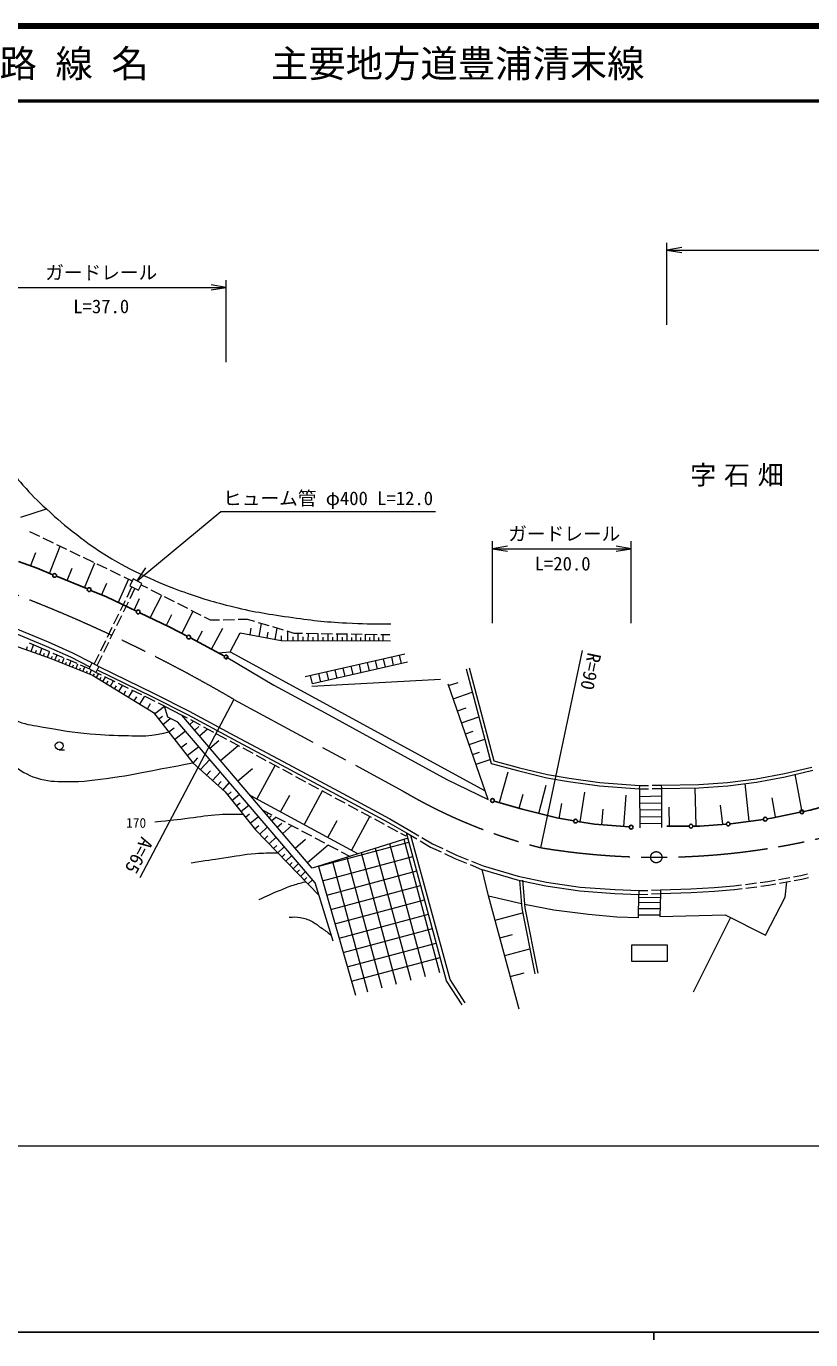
# Model space of a CAD drawing. Units: millimetres, scale not verified. Extents: x 40000 to 680000, y 20000 to 380000.
# Drawn here: x 183968 to 288996, y 204000 to 380000 of the extents above; entities that cross this region are included whole.
import ezdxf
from ezdxf.enums import TextEntityAlignment as Align

# ---------------------------------------------------------------- set-up
doc = ezdxf.new("R2010")
doc.units = ezdxf.units.MM
doc.header["$LTSCALE"] = 1000
doc.linetypes.add('CHAIN', pattern=[18.5, 12, -1.5, 3.5, -1.5])
for name, color, linetype, lineweight in [('M-BMK', 2, 'CHAIN', 13), ('M-STR-HTXT', 7, 'Continuous', 13), ('M-STR-STRC', 7, 'Continuous', 25), ('M-TTL', 2, 'Continuous', 140), ('M-TTL-BAND', 7, 'Continuous', 25), ('M-TTL-LINE', 7, 'Continuous', 50), ('M-WORK', 1, 'Continuous', 13)]:
    doc.layers.add(name, color=color, linetype=linetype, lineweight=lineweight)
doc.layers.add('M-BMK-HTXT', color=7, linetype='Continuous')
doc.layers.add('M-TTL-TXT', color=7, linetype='Continuous')
doc.styles.add('ＭＳ ゴシック', font='')
doc.styles.get('ＭＳ ゴシック').set_extended_font_data('MS Gothic')

# ---------------------------------------------------------------- blocks, each defined once
blk = doc.blocks.new('open_arrow')
at = {"color": 0, "linetype": 'Continuous', "lineweight": -2}
blk.add_lwpolyline([(7.5, 1.25), (0, 0), (7.5, -1.25)], dxfattribs=at)

msp = doc.modelspace()

# ---------------------------------------------------------------- hatches: boundary and pattern name
at = {"layer": 'M-WORK'}
h = msp.add_hatch(dxfattribs=at)
h.set_pattern_fill('USER', color=256, style=0, pattern_type=2)
h.set_pattern_definition([(15, (223098, 267429), (-517.64, 1931.85), []), (105, (223098, 267429), (-1931.85, -517.64), [])])
h.paths.add_polyline_path([(223098, 267429), (228042, 250155), (239904, 253310), (235056, 271196)])

# ---------------------------------------------------------------- linework, layer by layer
at = {"layer": 'M-BMK'}
msp.add_line((211770, 289793), (234354, 277548), dxfattribs=at)
msp.add_circle((268318, 268654), 750, dxfattribs=at)
for centre, radius, start, end in [((110716, 117201), 200000, 59.65074, 70.69314), ((269971, 337809), 70000, 239.41478, 255.84336), ((268401, 363654), 95000, 260.57954, 291.96994)]:
    msp.add_arc(centre, radius, start, end, dxfattribs=at)
at = {"layer": 'M-STR-HTXT'}
for p, q in [((269719, 340000), (269719, 351000)), ((269719, 350000), (357741, 350000)), ((177173, 345000), (210721, 345000)), ((210721, 335000), (210721, 346000)), ((246385, 300000), (246385, 311000)), ((246385, 310000), (264954, 310000)), ((264954, 300000), (264954, 311000)), ((198825, 305669), (199976, 307412)), ((252851, 269935), (258420, 296355)), ((211770, 289793), (199188, 265904)), ((82726, 230000), (552939, 230000))]:
    msp.add_line(p, q, dxfattribs=at)
msp.add_lwpolyline([(198825, 305669), (210000, 315000), (238750, 315000)], dxfattribs=at)
at = {"layer": 'M-STR-STRC'}
for p, q in [((182923, 308299), (185445, 307373)), ((185445, 307373), (187529, 306513)), ((187991, 306323), (192151, 304606)), ((192613, 304416), (194696, 303556)), ((194696, 303556), (198727, 301626)), ((199178, 301410), (203208, 299480)), ((203208, 299480), (205492, 298266)), ((205933, 298031), (210500, 295602)), ((246625, 276186), (250355, 275110)), ((250355, 275110), (254990, 273911)), ((283765, 273877), (287574, 274674)), ((288063, 274776), (288920, 274956)), ((288920, 274956), (292424, 275882)), ((254990, 273911), (257274, 273538)), ((257768, 273458), (260052, 273085)), ((260052, 273085), (264705, 272706)), ((269719, 272815), (272719, 272815)), ((273219, 272815), (274155, 272815)), ((274155, 272815), (277709, 273088)), ((278207, 273127), (278610, 273158)), ((278610, 273158), (282667, 273724)), ((283162, 273793), (283765, 273877))]:
    msp.add_line(p, q, dxfattribs=at)
for centre in [(187760, 306418), (192382, 304511), (198952, 301518), (205712, 298148), (210721, 295484), (246385, 276255), (287818, 274725), (257521, 273498), (264954, 272686), (272969, 272815), (277958, 273108), (282914, 273758)]:
    msp.add_circle(centre, 250, dxfattribs=at)
at = {"layer": 'M-TTL'}
msp.add_line((680000, 380000), (40000, 380000), dxfattribs=at)
at = {"layer": 'M-TTL-BAND'}
for p, q in [((40000, 205000), (579000, 205000)), ((268000, 205000), (268000, 204000))]:
    msp.add_line(p, q, dxfattribs=at)
at = {"layer": 'M-TTL-LINE'}
msp.add_line((40000, 370000), (680000, 370000), dxfattribs=at)
at = {"layer": 'M-WORK'}
for p, q in [((183242, 314220), (186652, 315339)), ((184398, 312315), (185749, 311664)), ((186199, 311447), (187551, 310796)), ((187083, 306680), (188496, 310320)), ((188001, 310579), (189352, 309927)), ((184534, 307669), (185241, 309490)), ((189803, 309710), (191154, 309059)), ((191604, 308842), (192956, 308191)), ((191782, 304759), (193164, 308111)), ((189435, 305727), (190126, 307403)), ((193406, 307974), (194757, 307323)), ((195208, 307106), (196559, 306454)), ((194028, 303767), (194756, 305362)), ((196262, 302746), (197719, 305938)), ((197010, 306237), (198156, 305685)), ((197457, 303514), (198117, 304866)), ((198288, 305943), (197817, 305019)), ((197817, 305019), (198977, 304427)), ((197854, 303312), (198514, 304663)), ((199449, 305351), (198288, 305943)), ((198977, 304427), (199449, 305351)), ((199351, 305159), (200192, 304731)), ((200638, 304504), (201974, 303823)), ((196579, 301717), (197238, 303065)), ((196976, 301515), (197634, 302863)), ((198432, 301756), (199139, 303305)), ((200576, 300711), (202094, 303762)), ((202420, 303596), (203757, 302915)), ((195701, 299920), (196360, 301268)), ((196098, 299718), (196757, 301066)), ((202684, 299662), (203433, 301168)), ((204202, 302688), (205539, 302007)), ((204792, 298613), (206290, 301625)), ((205984, 301780), (207321, 301099)), ((182248, 299428), (186876, 297501)), ((194823, 298123), (195482, 299471)), ((195220, 297921), (195879, 299269)), ((207766, 300872), (208608, 300444)), ((208608, 300444), (209836, 300473)), ((208781, 296516), (210293, 299359)), ((210336, 300486), (211835, 300522)), ((212335, 300534), (213563, 300564)), ((213563, 300564), (214526, 300274)), ((213932, 298462), (214093, 299337)), ((215004, 300129), (216441, 299697)), ((215157, 298237), (215479, 299986)), ((216919, 299552), (218356, 299120)), ((217277, 297847), (217555, 299361)), ((180059, 297831), (187039, 295353)), ((182031, 298868), (186640, 296950)), ((186876, 297501), (190151, 296052)), ((193946, 296326), (194604, 297674)), ((194342, 296124), (195001, 297472)), ((206791, 297574), (207547, 298996)), ((211247, 296168), (212597, 298707)), ((212597, 298707), (218102, 297695)), ((216217, 298042), (216356, 298799)), ((218102, 297695), (232737, 297660)), ((218127, 297695), (218129, 298312)), ((218834, 298976), (219797, 298685)), ((218991, 297693), (218994, 298927)), ((219682, 297691), (219683, 298185)), ((219797, 298685), (220961, 298667)), ((220373, 297690), (220375, 298676)), ((221051, 297688), (221053, 298172)), ((221461, 298660), (222961, 298636)), ((221730, 297686), (221732, 298655)), ((222396, 297685), (222397, 298160)), ((223062, 297683), (223064, 298635)), ((223461, 298628), (224961, 298605)), ((223716, 297681), (223717, 298149)), ((224370, 297680), (224372, 298614)), ((225012, 297678), (225013, 298137)), ((225461, 298597), (226961, 298574)), ((225655, 297677), (225657, 298594)), ((226285, 297675), (226286, 298126)), ((226916, 297674), (226918, 298575)), ((227461, 298566), (228960, 298543)), ((227535, 297672), (227536, 298114)), ((228154, 297671), (228156, 298555)), ((228762, 297669), (228763, 298103)), ((229370, 297668), (229372, 298536)), ((229460, 298535), (230960, 298512)), ((229967, 297666), (229968, 298093)), ((230564, 297665), (230567, 298518)), ((231151, 297663), (231152, 298082)), ((231460, 298504), (232625, 298486)), ((231737, 297662), (231739, 298499)), ((183985, 296437), (184144, 296885)), ((185979, 296650), (184409, 297327)), ((184612, 296215), (184930, 297111)), ((185187, 296010), (185333, 296421)), ((185763, 295806), (186054, 296628)), ((187104, 296168), (185979, 296650)), ((186290, 295619), (186424, 295996)), ((186640, 296950), (189890, 295511)), ((186818, 295432), (187085, 296185)), ((188943, 295382), (187564, 295972)), ((187811, 295045), (188094, 295752)), ((190151, 296052), (192769, 294680)), ((193066, 294526), (193726, 295877)), ((209664, 296046), (211247, 296168)), ((211247, 296168), (245415, 277566)), ((221301, 292858), (234648, 295895)), ((234189, 294617), (233940, 295733)), ((187039, 295353), (192846, 293036)), ((187316, 295243), (187457, 295596)), ((188289, 294854), (188426, 295196)), ((188767, 294663), (189040, 295346)), ((189232, 294478), (189363, 294807)), ((190782, 294595), (189403, 295185)), ((189696, 294293), (189959, 294951)), ((189890, 295511), (192491, 294148)), ((190160, 294107), (190287, 294425)), ((190625, 293922), (190878, 294557)), ((191089, 293737), (191211, 294042)), ((192367, 293917), (191242, 294399)), ((191553, 293551), (191797, 294162)), ((192367, 293917), (192776, 294681)), ((192776, 294681), (193691, 294192)), ((193691, 294192), (193283, 293428)), ((193463, 294323), (194123, 295675)), ((193691, 294192), (201088, 290576)), ((210721, 295484), (217092, 291710)), ((234995, 294802), (222281, 291875)), ((226349, 294006), (226611, 292872)), ((227434, 294253), (227694, 293121)), ((228518, 294500), (228776, 293370)), ((229602, 294746), (229859, 293620)), ((230687, 294993), (230941, 293869)), ((231771, 295240), (232024, 294118)), ((232855, 295487), (233106, 294367)), ((243280, 294018), (246575, 281568)), ((192018, 293366), (192131, 293650)), ((193283, 293428), (192367, 293917)), ((192482, 293181), (192709, 293748)), ((192846, 293036), (200998, 288027)), ((192938, 292979), (193105, 293249)), ((194057, 293047), (193283, 293428)), ((193364, 292717), (193697, 293258)), ((193472, 293742), (200866, 290129)), ((193798, 292451), (193989, 292761)), ((194232, 292184), (194613, 292804)), ((195851, 292165), (194505, 292827)), ((194729, 291879), (194948, 292234)), ((195227, 291573), (195663, 292283)), ((222281, 291875), (222012, 293019)), ((239410, 292473), (222187, 291514)), ((223096, 293266), (223364, 292124)), ((224181, 293513), (224446, 292373)), ((225265, 293759), (225529, 292623)), ((242845, 293902), (246207, 281201)), ((195796, 291223), (196046, 291630)), ((197646, 291282), (196300, 291944)), ((196366, 290873), (196866, 291687)), ((197019, 290472), (197306, 290938)), ((197672, 290071), (198245, 291003)), ((199440, 290399), (198095, 291061)), ((201088, 290576), (205777, 288205)), ((217092, 291710), (223966, 287993)), ((245824, 276391), (240449, 291834)), ((240515, 291647), (241787, 292089)), ((241135, 289866), (243679, 290751)), ((198420, 289611), (198748, 290146)), ((199168, 289152), (199825, 290220)), ((201235, 289516), (199889, 290178)), ((200176, 288532), (200619, 289252)), ((200866, 290129), (205546, 287762)), ((201133, 287856), (202461, 288902)), ((202457, 288915), (201684, 289296)), ((202901, 287400), (202457, 288915)), ((202457, 288915), (204801, 287709)), ((241695, 288257), (242844, 288657)), ((200998, 288027), (206287, 281314)), ((201684, 287156), (202184, 287550)), ((202235, 286457), (203234, 287244)), ((204269, 286760), (202901, 287400)), ((222263, 267166), (204801, 287709)), ((204801, 287709), (205497, 287333)), ((205546, 287762), (211668, 284488)), ((205777, 288205), (211904, 284928)), ((205937, 287095), (207257, 286382)), ((223966, 287993), (232197, 283478)), ((242255, 286648), (244553, 287448)), ((203035, 285442), (203760, 286013)), ((203834, 284427), (205285, 285569)), ((222644, 265208), (204269, 286760)), ((205873, 286448), (206363, 286865)), ((206513, 285695), (207051, 286152)), ((207153, 284942), (208229, 285856)), ((207697, 286144), (209016, 285431)), ((209456, 285193), (210776, 284480)), ((242761, 285194), (243799, 285555)), ((204680, 283353), (205447, 283957)), ((205525, 282280), (207059, 283488)), ((208558, 283289), (209738, 284292)), ((209962, 281637), (212323, 283643)), ((211215, 284242), (212535, 283529)), ((211668, 284488), (218115, 281025)), ((211904, 284928), (218351, 281465)), ((232197, 283478), (240270, 279082)), ((243266, 283740), (245343, 284463)), ((188381, 283059), (189081, 283059)), ((206332, 281272), (206953, 281953)), ((207285, 280402), (208529, 281764)), ((212975, 283291), (214294, 282578)), ((214734, 282340), (216054, 281627)), ((243724, 282427), (244662, 282753)), ((244181, 281114), (246057, 281767)), ((206287, 281314), (210576, 277397)), ((208096, 279662), (208625, 280241)), ((208907, 278921), (209965, 280080)), ((212290, 278898), (214246, 280561)), ((214847, 276443), (217294, 280957)), ((216494, 281389), (217813, 280676)), ((218115, 281025), (225521, 277055)), ((218253, 280438), (219573, 279725)), ((218351, 281465), (225757, 277496)), ((246207, 281201), (249905, 280213)), ((246575, 281568), (250016, 280649)), ((247323, 275968), (248495, 280114)), ((249905, 280213), (253654, 279302)), ((250016, 280649), (253746, 279743)), ((281674, 279168), (285484, 279861)), ((285484, 279861), (289160, 280740)), ((285576, 279420), (289271, 280304)), ((209597, 278291), (210047, 278784)), ((210287, 277661), (211186, 278647)), ((220013, 279487), (221332, 278774)), ((221772, 278536), (223092, 277823)), ((240270, 279082), (245824, 276391)), ((252586, 274533), (253561, 278306)), ((253654, 279302), (256581, 278792)), ((253746, 279743), (256650, 279237)), ((256581, 278792), (260704, 278230)), ((256650, 279237), (260752, 278678)), ((260704, 278230), (266018, 277803)), ((260752, 278678), (266054, 278251)), ((266054, 278251), (266018, 277803)), ((266054, 278251), (267269, 278285)), ((267769, 278298), (268984, 278331)), ((268984, 278331), (274002, 278396)), ((268984, 278331), (268997, 277881)), ((274002, 278396), (277838, 278689)), ((274022, 277946), (277883, 278241)), ((277838, 278689), (281674, 279168)), ((277883, 278241), (281742, 278723)), ((280756, 273483), (280198, 278543)), ((281742, 278723), (285576, 279420)), ((287833, 274729), (286897, 279778)), ((210576, 277397), (214678, 272309)), ((210908, 276985), (211420, 277398)), ((211486, 276269), (212510, 277094)), ((213976, 276915), (228397, 269098)), ((218012, 274727), (219238, 276988)), ((221177, 273012), (223628, 277533)), ((223532, 277585), (224851, 276872)), ((225291, 276634), (226611, 275921)), ((225521, 277055), (232387, 273356)), ((225757, 277496), (232631, 273793)), ((249947, 275225), (250478, 277100)), ((258118, 273401), (258768, 277386)), ((263957, 272767), (264298, 276952)), ((266066, 277802), (267281, 277835)), ((266066, 277802), (266134, 272604)), ((266079, 276812), (269005, 276867)), ((267781, 277848), (268997, 277881)), ((268990, 277881), (274022, 277946)), ((268997, 277881), (269038, 272657)), ((273659, 272902), (273547, 277972)), ((284299, 274073), (283831, 276598)), ((212087, 275523), (212620, 275952)), ((212688, 274778), (213753, 275636)), ((215649, 274947), (216843, 274313)), ((215846, 274715), (215968, 274819)), ((227050, 275683), (228370, 274970)), ((228810, 274732), (230129, 274019)), ((255328, 273856), (255653, 275848)), ((261028, 273006), (261198, 275098)), ((266091, 275899), (269012, 275955)), ((266103, 274987), (269019, 275042)), ((270110, 272824), (270054, 275359)), ((277214, 273093), (276935, 275623)), ((213313, 274002), (213867, 274449)), ((213938, 273227), (215046, 274120)), ((214557, 272459), (215105, 272901)), ((216170, 274334), (216413, 274541)), ((216496, 273950), (216771, 274183)), ((216823, 273566), (217372, 274032)), ((217285, 274079), (218610, 273375)), ((217559, 272700), (218178, 273226)), ((218295, 271833), (219533, 272885)), ((219051, 273141), (220376, 272438)), ((224347, 271293), (225575, 273558)), ((227518, 269575), (229973, 274104)), ((230569, 273781), (231889, 273068)), ((232329, 272830), (233648, 272117)), ((232387, 273356), (234862, 271923)), ((232631, 273793), (235112, 272355)), ((266115, 274074), (269026, 274129)), ((266126, 273162), (269033, 273216)), ((214678, 272309), (223174, 263504)), ((215229, 271738), (216243, 272716)), ((215859, 271085), (216326, 271535)), ((216489, 270432), (217423, 271332)), ((219955, 269881), (221350, 271066)), ((220818, 272203), (222143, 271500)), ((235056, 271196), (222263, 267166)), ((222584, 271266), (223909, 270562)), ((234088, 271879), (234785, 271503)), ((234859, 271924), (236265, 271099)), ((240238, 252074), (234859, 271924)), ((235112, 272355), (236508, 271536)), ((240701, 252280), (235475, 271563)), ((236940, 271283), (238336, 270464)), ((217070, 269830), (217499, 270245)), ((217650, 269229), (218509, 270058)), ((221615, 267928), (224405, 270299)), ((224351, 270328), (225676, 269625)), ((226118, 269390), (227312, 268756)), ((236696, 270846), (238102, 270021)), ((238102, 270021), (239504, 269361)), ((238336, 270464), (239721, 269811)), ((240174, 269598), (241559, 268945)), ((218184, 268675), (218580, 269057)), ((218718, 268122), (219509, 268885)), ((219210, 267612), (219574, 267963)), ((219702, 267102), (220430, 267805)), ((239956, 269148), (241358, 268488)), ((241358, 268488), (242917, 267848)), ((241559, 268945), (243113, 268308)), ((243380, 267658), (244939, 267018)), ((243575, 268118), (245129, 267480)), ((220194, 266592), (220558, 266944)), ((220686, 266082), (221351, 266725)), ((221178, 265573), (221542, 265924)), ((223098, 267429), (228042, 250155)), ((244987, 267001), (249696, 265610)), ((245876, 263498), (244987, 267001)), ((245129, 267480), (249818, 266095)), ((249818, 266095), (253628, 265296)), ((284742, 265666), (286216, 265942)), ((286708, 266034), (287690, 266217)), ((287690, 266217), (288584, 266415)), ((287790, 265727), (288700, 265929)), ((221669, 265063), (222272, 265644)), ((225069, 257402), (222644, 265208)), ((249696, 265610), (253540, 264803)), ((250025, 265540), (250301, 261796)), ((250424, 265570), (250699, 261851)), ((253540, 264803), (258076, 264132)), ((253628, 265296), (258130, 264630)), ((258076, 264132), (262764, 263811)), ((258130, 264630), (262792, 264310)), ((262792, 264310), (265989, 264177)), ((265989, 264177), (265968, 263677)), ((265989, 264177), (267178, 264217)), ((267677, 264234), (268866, 264274)), ((268866, 264274), (272958, 264405)), ((268866, 264274), (268883, 263775)), ((272958, 264405), (276075, 264619)), ((272983, 263906), (276112, 264120)), ((276075, 264619), (278712, 264832)), ((276112, 264120), (278752, 264333)), ((278712, 264832), (279749, 264959)), ((278773, 264335), (279818, 264464)), ((280245, 265020), (281734, 265203)), ((280314, 264525), (281803, 264708)), ((282230, 265264), (283268, 265391)), ((282299, 264768), (283344, 264897)), ((283268, 265391), (284250, 265575)), ((283344, 264897), (284338, 265082)), ((284830, 265174), (286304, 265450)), ((285561, 263288), (285778, 265351)), ((286796, 265541), (287790, 265727)), ((249952, 248306), (245876, 263498)), ((245876, 263498), (250253, 262452)), ((250662, 262349), (254584, 261603)), ((262764, 263811), (265968, 263677)), ((265933, 260564), (265968, 263677)), ((265956, 262600), (268846, 262633)), ((265963, 263258), (268868, 263308)), ((266006, 263677), (267195, 263717)), ((267694, 263734), (268883, 263775)), ((268883, 263775), (268784, 260697)), ((268882, 263775), (272983, 263906)), ((282923, 258226), (285561, 263288)), ((246759, 260207), (250424, 261190)), ((250301, 261796), (252075, 253043)), ((250699, 261851), (252467, 253122)), ((254584, 261603), (259246, 261017)), ((259246, 261017), (263056, 260671)), ((263056, 260671), (265933, 260564)), ((265937, 260914), (268791, 260914)), ((265947, 261783), (268819, 261798)), ((268784, 260697), (277522, 260937)), ((278270, 260562), (273259, 250554)), ((277522, 260937), (282923, 258226)), ((247392, 257847), (249078, 258299)), ((248026, 255487), (251397, 256392)), ((265044, 256905), (269786, 256905)), ((265044, 254694), (265044, 256905)), ((269786, 256905), (269786, 254694)), ((269786, 254694), (265044, 254694)), ((242316, 248860), (240238, 252074)), ((242736, 249131), (240701, 252280)), ((248777, 252686), (250610, 253178))]:
    msp.add_line(p, q, dxfattribs=at)
msp.add_circle((188381, 283584), 525, dxfattribs=at)
for points, knots in [([(181186, 321488), (182236, 320047), (182555, 319628), (183524, 318511), (184664, 317196), (185379, 316525), (186652, 315339), (188178, 313918), (189060, 313144), (190717, 311877), (192231, 310720), (193085, 310070), (194713, 309080), (196664, 307893), (197797, 307285), (199868, 306323), (201677, 305482), (202707, 305041), (204583, 304364), (207133, 303445), (208588, 302988), (211217, 302326), (214251, 301563), (215994, 301302), (219089, 300848), (222101, 300406), (223802, 300209), (226842, 300049), (229165, 299926), (229966, 299911), (232796, 299929)], [0, 0, 0, 0, 1, 1, 1, 2, 2, 2, 3, 3, 3, 4, 4, 4, 5, 5, 5, 6, 6, 6, 7, 7, 7, 8, 8, 8, 9, 9, 9, 10, 10, 10, 10]), ([(168312, 296412), (168990, 294230), (169220, 293365), (170308, 291679), (171245, 290229), (172004, 289582), (173185, 288323), (174783, 286620), (175638, 285610), (177441, 284127), (179121, 282745), (180190, 282128), (182057, 281010), (183306, 280262), (183965, 279709), (185353, 279271), (186838, 278804), (187753, 278821), (189310, 278792), (191753, 278747), (193122, 279003), (195544, 279331), (197901, 279651), (199199, 279975), (201538, 280410), (203394, 280756), (203980, 280867), (206287, 281314)], [0, 0, 0, 0, 1, 1, 1, 2, 2, 2, 3, 3, 3, 4, 4, 4, 5, 5, 5, 6, 6, 6, 7, 7, 7, 8, 8, 8, 9, 9, 9, 9]), ([(173820, 297382), (174482, 296042), (174690, 295665), (175304, 294596), (176278, 292898), (176793, 291901), (178066, 290413), (178845, 289501), (179318, 289002), (180277, 288282), (181222, 287571), (181843, 287282), (182941, 286843), (184169, 286352), (184943, 286336), (186244, 286097), (188685, 285650), (190061, 285423), (192532, 285191), (194523, 285005), (195647, 284992), (197647, 284952), (198874, 284927), (199572, 284851), (200790, 285005), (201676, 285117), (202010, 285182), (203035, 285442)], [0, 0, 0, 0, 1, 1, 1, 2, 2, 2, 3, 3, 3, 4, 4, 4, 5, 5, 5, 6, 6, 6, 7, 7, 7, 8, 8, 8, 9, 9, 9, 9]), ([(201190, 273393), (203444, 273639), (204016, 273700), (205825, 273912), (207371, 274094), (208227, 274312), (209781, 274392), (211033, 274457), (211483, 274454), (212991, 274402)], [0, 0, 0, 0, 1, 1, 1, 2, 2, 2, 3, 3, 3, 3]), ([(206065, 267918), (208185, 268233), (208719, 268312), (210421, 268558), (212075, 268796), (212989, 269046), (214657, 269157), (215824, 269235), (216242, 269248), (217650, 269229)], [0, 0, 0, 0, 1, 1, 1, 2, 2, 2, 3, 3, 3, 3]), ([(215132, 262981), (216377, 263563), (216709, 263727), (217743, 264153), (218425, 264435), (218802, 264608), (219501, 264846), (220218, 265089), (220477, 265153), (221367, 265377)], [0, 0, 0, 0, 1, 1, 1, 2, 2, 2, 3, 3, 3, 3]), ([(219154, 260610), (219817, 260662), (220071, 260676), (220646, 260583), (221264, 260483), (221602, 260349), (222165, 260077), (222698, 259820), (222933, 259565), (223417, 259225), (223975, 258832), (224152, 258697), (224824, 258190)], [0, 0, 0, 0, 1, 1, 1, 2, 2, 2, 3, 3, 3, 4, 4, 4, 4])]:
    msp.add_open_spline(points, degree=3, knots=knots, dxfattribs=at)

# ---------------------------------------------------------------- block references
at = {"layer": 'M-STR-HTXT', "xscale": 267, "yscale": 267}
for p in [(269719, 350000), (246385, 310000)]:
    msp.add_blockref('open_arrow', p, dxfattribs=at)
at = {"layer": 'M-STR-HTXT', "xscale": 267, "yscale": 267, "rotation": 180}
for p in [(210721, 345000), (264954, 310000)]:
    msp.add_blockref('open_arrow', p, dxfattribs=at)

# ---------------------------------------------------------------- texts
at = {"layer": 'M-BMK-HTXT', "insert": (279623, 319737), "char_height": 2566, "attachment_point": 5, "style": 'ＭＳ ゴシック'}
msp.add_mtext('\\T1.29;字石畑', dxfattribs=at)
at = {"layer": 'M-STR-HTXT', "style": 'ＭＳ ゴシック'}
for s, p in [('ガードレール', (194000, 347000)), ('ヒューム管 φ400 L=12.0', (224375, 316750)), ('ガードレール', (256000, 312000))]:
    msp.add_text(s, height=1833, dxfattribs=at).set_placement(p, align=Align.MIDDLE_CENTER)
for s, p in [('L=37.0', (194000, 341000)), ('L=20.0', (255779, 306525))]:
    msp.add_text(s, height=1833, dxfattribs=at).set_placement(p, align=Align.BOTTOM_CENTER)
for s, rotation, p in [('R=90', 258.098, (259551, 293545)), ('A=65', 242.225, (199053, 268877))]:
    msp.add_text(s, height=1833, rotation=rotation, dxfattribs=at).set_placement(p, align=Align.MIDDLE_CENTER)
at = {"layer": 'M-TTL-TXT', "style": 'ＭＳ ゴシック'}
for s, p in [('路 線 名', (180380, 375000)), ('主要地方道豊浦清末線', (216734, 375000))]:
    msp.add_text(s, height=3666, dxfattribs=at).set_placement(p, align=Align.MIDDLE_LEFT)
at = {"layer": 'M-WORK', "style": 'ＭＳ ゴシック'}
msp.add_text('170', height=1320, dxfattribs=at).set_placement((198674, 273257), align=Align.MIDDLE_CENTER)

doc.saveas('drawing.dxf')
